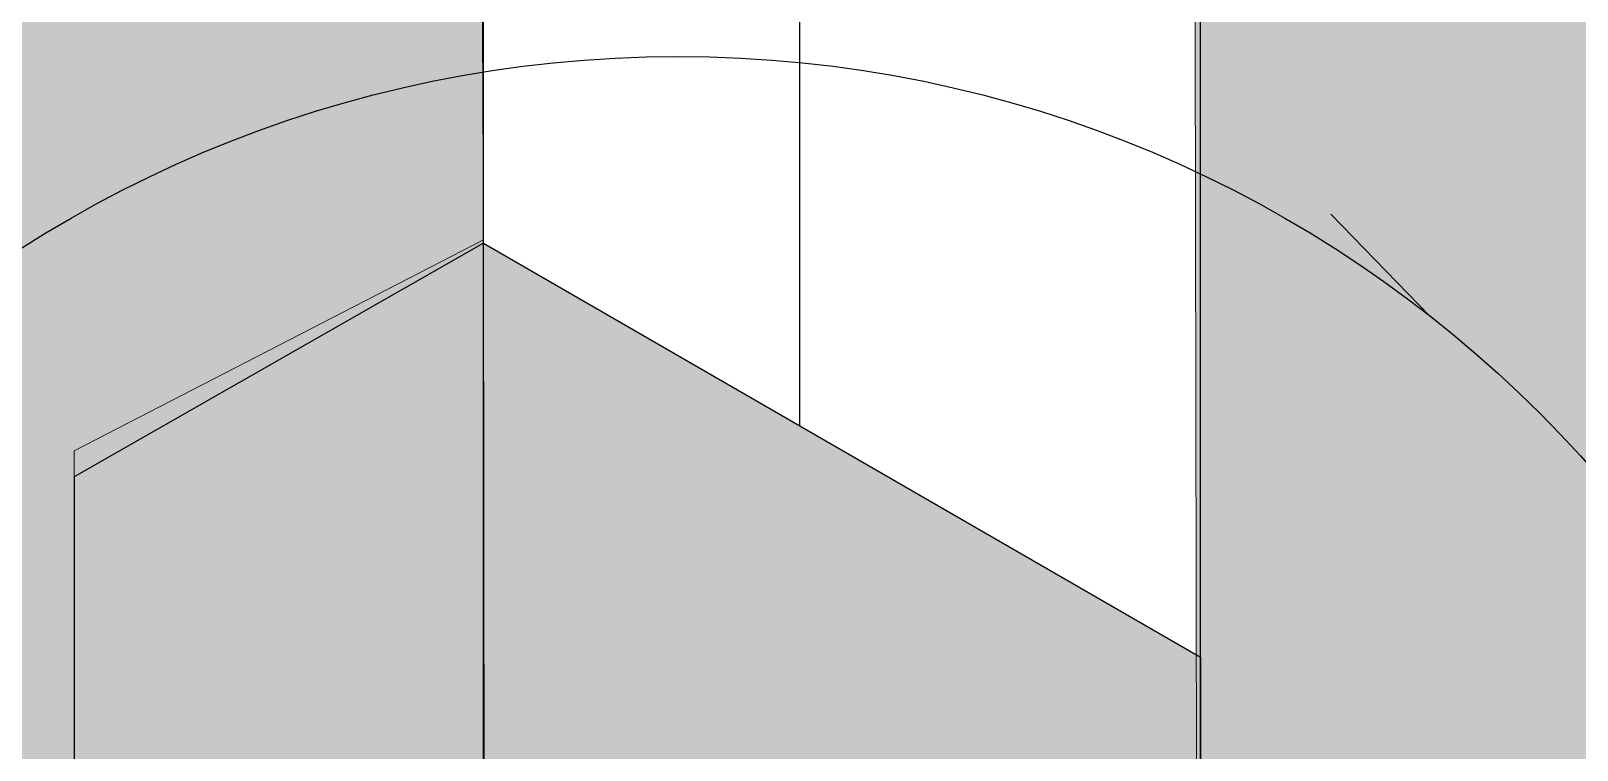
# Model space of a CAD drawing. Extents: x -1337 to 5791, y -3809 to 1769.
# Drawn here: x 1218.08 to 1256.9, y 1190.6 to 1208.65 of the extents above; entities that cross this region are included whole.
import ezdxf

# ---------------------------------------------------------------- set-up
doc = ezdxf.new("R2010")
doc.units = 0
doc.header["$MEASUREMENT"] = 0
doc.linetypes.add('AI-Linetype-48', pattern=[18, 9, -9])
for name, color, linetype, lineweight in [('.ATI-HATCH', 7, 'Continuous', 0), ('G-ANNO-TTLB', 7, 'Continuous', 0), ('Layer 12', 7, 'Continuous', 0), ('TYVEK', 7, 'Continuous', 0)]:
    doc.layers.add(name, color=color, linetype=linetype, lineweight=lineweight)

# ---------------------------------------------------------------- blocks, each defined once
blk = doc.blocks.new('Block_87')
at = {"layer": '.ATI-HATCH', "true_color": 0x808080, "transparency": 33554483}
h = blk.add_hatch(color=8, dxfattribs=at)
h.dxf.hatch_style = 2
edge = h.paths.add_edge_path()
edge.add_spline(control_points=[(1229.445, 1175.247), (1229.445, 1175.247), (1219.17, 1169.461), (1219.17, 1169.461), (1219.17, 1169.461), (1225.377, 1165.87), (1225.377, 1165.87), (1225.377, 1165.87), (1245.699, 1165.87), (1245.699, 1165.87), (1245.699, 1165.87), (1229.445, 1175.247), (1229.445, 1175.247)], knot_values=[0, 0, 0, 0, 1, 1, 1, 2, 2, 2, 3, 3, 3, 4, 4, 4, 4], degree=3, periodic=0)
edge = h.paths.add_edge_path()
edge.add_spline(control_points=[(1229.445, 1203.325), (1229.445, 1203.325), (1219.17, 1197.453), (1219.17, 1197.453), (1219.17, 1197.453), (1219.17, 1169.461), (1219.17, 1169.461), (1219.17, 1169.461), (1229.445, 1175.247), (1229.445, 1175.247), (1229.445, 1175.247), (1229.445, 1203.325), (1229.445, 1203.325)], knot_values=[0, 0, 0, 0, 1, 1, 1, 2, 2, 2, 3, 3, 3, 4, 4, 4, 4], degree=3, periodic=0)
edge.add_line((1229.445, 1203.325), (1229.445, 1203.325))
edge = h.paths.add_edge_path()
edge.add_spline(control_points=[(1245.699, 1165.87), (1245.699, 1165.87), (1225.377, 1165.87), (1225.377, 1165.87), (1225.377, 1165.87), (1246.259, 1153.79), (1246.259, 1153.79), (1246.259, 1153.79), (1256.291, 1159.523), (1256.291, 1159.523), (1256.291, 1159.523), (1256.291, 1159.759), (1256.291, 1159.759), (1256.291, 1159.759), (1245.699, 1165.87), (1245.699, 1165.87)], knot_values=[0, 0, 0, 0, 1, 1, 1, 2, 2, 2, 3, 3, 3, 4, 4, 4, 5, 5, 5, 5], degree=3, periodic=0)
edge.add_line((1245.699, 1165.87), (1245.699, 1165.87))
edge = h.paths.add_edge_path()
edge.add_spline(control_points=[(1256.291, 1165.87), (1256.291, 1165.87), (1245.699, 1165.87), (1245.699, 1165.87), (1245.699, 1165.87), (1256.291, 1159.759), (1256.291, 1159.759), (1256.291, 1159.759), (1256.291, 1165.87), (1256.291, 1165.87)], knot_values=[0, 0, 0, 0, 1, 1, 1, 2, 2, 2, 3, 3, 3, 3], degree=3, periodic=0)
edge.add_line((1256.291, 1165.87), (1256.291, 1165.87))
edge = h.paths.add_edge_path()
edge.add_spline(control_points=[(1247.444, 1180.704), (1247.444, 1180.704), (1247.444, 1192.934), (1247.444, 1192.934), (1247.444, 1192.934), (1229.445, 1203.325), (1229.445, 1203.325), (1229.445, 1203.325), (1229.445, 1175.247), (1229.445, 1175.247), (1229.445, 1175.247), (1245.699, 1165.87), (1245.699, 1165.87), (1245.699, 1165.87), (1256.291, 1165.87), (1256.291, 1165.87), (1256.291, 1165.87), (1256.291, 1175.599), (1256.291, 1175.599), (1256.291, 1175.599), (1247.444, 1180.704), (1247.444, 1180.704)], knot_values=[0, 0, 0, 0, 1, 1, 1, 2, 2, 2, 3, 3, 3, 4, 4, 4, 5, 5, 5, 6, 6, 6, 7, 7, 7, 7], degree=3, periodic=0)
edge.add_line((1247.444, 1180.704), (1247.444, 1180.704))
at = {"layer": '.ATI-HATCH'}
for points, knots in [([(1229.445, 1203.325), (1229.445, 1203.325), (1219.17, 1197.453), (1219.17, 1197.453), (1219.17, 1197.453), (1219.17, 1169.461), (1219.17, 1169.461), (1219.17, 1169.461), (1229.445, 1175.247), (1229.445, 1175.247), (1229.445, 1175.247), (1229.445, 1203.325), (1229.445, 1203.325)], [0, 0, 0, 0, 1, 1, 1, 2, 2, 2, 3, 3, 3, 4, 4, 4, 4]), ([(1247.444, 1180.704), (1247.444, 1180.704), (1247.444, 1192.934), (1247.444, 1192.934), (1247.444, 1192.934), (1229.445, 1203.325), (1229.445, 1203.325), (1229.445, 1203.325), (1229.445, 1175.247), (1229.445, 1175.247), (1229.445, 1175.247), (1245.699, 1165.87), (1245.699, 1165.87), (1245.699, 1165.87), (1256.291, 1165.87), (1256.291, 1165.87), (1256.291, 1165.87), (1256.291, 1175.599), (1256.291, 1175.599), (1256.291, 1175.599), (1247.444, 1180.704), (1247.444, 1180.704)], [0, 0, 0, 0, 1, 1, 1, 2, 2, 2, 3, 3, 3, 4, 4, 4, 5, 5, 5, 6, 6, 6, 7, 7, 7, 7])]:
    blk.add_open_spline(points, degree=3, knots=knots, dxfattribs=at)
for points in [[(1228.899, 1202.862), (1228.899, 1202.862), (1228.899, 1202.862), (1228.899, 1202.862)], [(1226.874, 1201.512), (1226.874, 1201.512), (1226.874, 1201.512), (1226.874, 1201.512)], [(1228.224, 1201.512), (1228.224, 1201.512), (1228.224, 1201.512), (1228.224, 1201.512)], [(1229.574, 1201.512), (1229.574, 1201.512), (1229.574, 1201.512), (1229.574, 1201.512)], [(1230.924, 1201.512), (1230.924, 1201.512), (1230.924, 1201.512), (1230.924, 1201.512)], [(1232.274, 1201.512), (1232.274, 1201.512), (1232.274, 1201.512), (1232.274, 1201.512)], [(1224.849, 1200.162), (1224.849, 1200.162), (1224.849, 1200.162), (1224.849, 1200.162)], [(1226.199, 1200.162), (1226.199, 1200.162), (1226.199, 1200.162), (1226.199, 1200.162)], [(1227.549, 1200.162), (1227.549, 1200.162), (1227.549, 1200.162), (1227.549, 1200.162)], [(1228.899, 1200.162), (1228.899, 1200.162), (1228.899, 1200.162), (1228.899, 1200.162)], [(1230.249, 1200.162), (1230.249, 1200.162), (1230.249, 1200.162), (1230.249, 1200.162)], [(1231.599, 1200.162), (1231.599, 1200.162), (1231.599, 1200.162), (1231.599, 1200.162)], [(1232.949, 1200.162), (1232.949, 1200.162), (1232.949, 1200.162), (1232.949, 1200.162)], [(1234.299, 1200.162), (1234.299, 1200.162), (1234.299, 1200.162), (1234.299, 1200.162)], [(1222.824, 1198.812), (1222.824, 1198.812), (1222.824, 1198.812), (1222.824, 1198.812)], [(1224.174, 1198.812), (1224.174, 1198.812), (1224.174, 1198.812), (1224.174, 1198.812)], [(1225.524, 1198.812), (1225.524, 1198.812), (1225.524, 1198.812), (1225.524, 1198.812)], [(1226.874, 1198.812), (1226.874, 1198.812), (1226.874, 1198.812), (1226.874, 1198.812)], [(1228.224, 1198.812), (1228.224, 1198.812), (1228.224, 1198.812), (1228.224, 1198.812)], [(1229.574, 1198.812), (1229.574, 1198.812), (1229.574, 1198.812), (1229.574, 1198.812)], [(1230.924, 1198.812), (1230.924, 1198.812), (1230.924, 1198.812), (1230.924, 1198.812)], [(1232.274, 1198.812), (1232.274, 1198.812), (1232.274, 1198.812), (1232.274, 1198.812)], [(1233.624, 1198.812), (1233.624, 1198.812), (1233.624, 1198.812), (1233.624, 1198.812)], [(1234.974, 1198.812), (1234.974, 1198.812), (1234.974, 1198.812), (1234.974, 1198.812)], [(1236.324, 1198.812), (1236.324, 1198.812), (1236.324, 1198.812), (1236.324, 1198.812)], [(1219.449, 1197.462), (1219.449, 1197.462), (1219.449, 1197.462), (1219.449, 1197.462)], [(1220.799, 1197.462), (1220.799, 1197.462), (1220.799, 1197.462), (1220.799, 1197.462)], [(1222.149, 1197.462), (1222.149, 1197.462), (1222.149, 1197.462), (1222.149, 1197.462)], [(1223.499, 1197.462), (1223.499, 1197.462), (1223.499, 1197.462), (1223.499, 1197.462)], [(1224.849, 1197.462), (1224.849, 1197.462), (1224.849, 1197.462), (1224.849, 1197.462)], [(1226.199, 1197.462), (1226.199, 1197.462), (1226.199, 1197.462), (1226.199, 1197.462)], [(1227.549, 1197.462), (1227.549, 1197.462), (1227.549, 1197.462), (1227.549, 1197.462)], [(1228.899, 1197.462), (1228.899, 1197.462), (1228.899, 1197.462), (1228.899, 1197.462)], [(1230.249, 1197.462), (1230.249, 1197.462), (1230.249, 1197.462), (1230.249, 1197.462)], [(1231.599, 1197.462), (1231.599, 1197.462), (1231.599, 1197.462), (1231.599, 1197.462)], [(1232.949, 1197.462), (1232.949, 1197.462), (1232.949, 1197.462), (1232.949, 1197.462)], [(1234.299, 1197.462), (1234.299, 1197.462), (1234.299, 1197.462), (1234.299, 1197.462)], [(1235.649, 1197.462), (1235.649, 1197.462), (1235.649, 1197.462), (1235.649, 1197.462)], [(1236.999, 1197.462), (1236.999, 1197.462), (1236.999, 1197.462), (1236.999, 1197.462)], [(1238.349, 1197.462), (1238.349, 1197.462), (1238.349, 1197.462), (1238.349, 1197.462)], [(1220.124, 1196.112), (1220.124, 1196.112), (1220.124, 1196.112), (1220.124, 1196.112)], [(1221.474, 1196.112), (1221.474, 1196.112), (1221.474, 1196.112), (1221.474, 1196.112)], [(1222.824, 1196.112), (1222.824, 1196.112), (1222.824, 1196.112), (1222.824, 1196.112)], [(1224.174, 1196.112), (1224.174, 1196.112), (1224.174, 1196.112), (1224.174, 1196.112)], [(1225.524, 1196.112), (1225.524, 1196.112), (1225.524, 1196.112), (1225.524, 1196.112)], [(1226.874, 1196.112), (1226.874, 1196.112), (1226.874, 1196.112), (1226.874, 1196.112)], [(1228.224, 1196.112), (1228.224, 1196.112), (1228.224, 1196.112), (1228.224, 1196.112)], [(1229.574, 1196.112), (1229.574, 1196.112), (1229.574, 1196.112), (1229.574, 1196.112)], [(1230.924, 1196.112), (1230.924, 1196.112), (1230.924, 1196.112), (1230.924, 1196.112)], [(1232.274, 1196.112), (1232.274, 1196.112), (1232.274, 1196.112), (1232.274, 1196.112)], [(1233.624, 1196.112), (1233.624, 1196.112), (1233.624, 1196.112), (1233.624, 1196.112)], [(1234.974, 1196.112), (1234.974, 1196.112), (1234.974, 1196.112), (1234.974, 1196.112)], [(1236.324, 1196.112), (1236.324, 1196.112), (1236.324, 1196.112), (1236.324, 1196.112)], [(1237.674, 1196.112), (1237.674, 1196.112), (1237.674, 1196.112), (1237.674, 1196.112)], [(1239.024, 1196.112), (1239.024, 1196.112), (1239.024, 1196.112), (1239.024, 1196.112)], [(1240.374, 1196.112), (1240.374, 1196.112), (1240.374, 1196.112), (1240.374, 1196.112)], [(1241.724, 1196.112), (1241.724, 1196.112), (1241.724, 1196.112), (1241.724, 1196.112)], [(1219.449, 1194.762), (1219.449, 1194.762), (1219.449, 1194.762), (1219.449, 1194.762)], [(1220.799, 1194.762), (1220.799, 1194.762), (1220.799, 1194.762), (1220.799, 1194.762)], [(1222.149, 1194.762), (1222.149, 1194.762), (1222.149, 1194.762), (1222.149, 1194.762)], [(1223.499, 1194.762), (1223.499, 1194.762), (1223.499, 1194.762), (1223.499, 1194.762)], [(1224.849, 1194.762), (1224.849, 1194.762), (1224.849, 1194.762), (1224.849, 1194.762)], [(1226.199, 1194.762), (1226.199, 1194.762), (1226.199, 1194.762), (1226.199, 1194.762)], [(1227.549, 1194.762), (1227.549, 1194.762), (1227.549, 1194.762), (1227.549, 1194.762)], [(1228.899, 1194.762), (1228.899, 1194.762), (1228.899, 1194.762), (1228.899, 1194.762)], [(1230.249, 1194.762), (1230.249, 1194.762), (1230.249, 1194.762), (1230.249, 1194.762)], [(1231.599, 1194.762), (1231.599, 1194.762), (1231.599, 1194.762), (1231.599, 1194.762)], [(1232.949, 1194.762), (1232.949, 1194.762), (1232.949, 1194.762), (1232.949, 1194.762)], [(1234.299, 1194.762), (1234.299, 1194.762), (1234.299, 1194.762), (1234.299, 1194.762)], [(1235.649, 1194.762), (1235.649, 1194.762), (1235.649, 1194.762), (1235.649, 1194.762)], [(1236.999, 1194.762), (1236.999, 1194.762), (1236.999, 1194.762), (1236.999, 1194.762)], [(1238.349, 1194.762), (1238.349, 1194.762), (1238.349, 1194.762), (1238.349, 1194.762)], [(1239.699, 1194.762), (1239.699, 1194.762), (1239.699, 1194.762), (1239.699, 1194.762)], [(1241.049, 1194.762), (1241.049, 1194.762), (1241.049, 1194.762), (1241.049, 1194.762)], [(1242.399, 1194.762), (1242.399, 1194.762), (1242.399, 1194.762), (1242.399, 1194.762)], [(1243.749, 1194.762), (1243.749, 1194.762), (1243.749, 1194.762), (1243.749, 1194.762)], [(1220.124, 1193.412), (1220.124, 1193.412), (1220.124, 1193.412), (1220.124, 1193.412)], [(1221.474, 1193.412), (1221.474, 1193.412), (1221.474, 1193.412), (1221.474, 1193.412)], [(1222.824, 1193.412), (1222.824, 1193.412), (1222.824, 1193.412), (1222.824, 1193.412)], [(1224.174, 1193.412), (1224.174, 1193.412), (1224.174, 1193.412), (1224.174, 1193.412)], [(1225.524, 1193.412), (1225.524, 1193.412), (1225.524, 1193.412), (1225.524, 1193.412)], [(1226.874, 1193.412), (1226.874, 1193.412), (1226.874, 1193.412), (1226.874, 1193.412)], [(1228.224, 1193.412), (1228.224, 1193.412), (1228.224, 1193.412), (1228.224, 1193.412)], [(1229.574, 1193.412), (1229.574, 1193.412), (1229.574, 1193.412), (1229.574, 1193.412)], [(1230.924, 1193.412), (1230.924, 1193.412), (1230.924, 1193.412), (1230.924, 1193.412)], [(1232.274, 1193.412), (1232.274, 1193.412), (1232.274, 1193.412), (1232.274, 1193.412)], [(1233.624, 1193.412), (1233.624, 1193.412), (1233.624, 1193.412), (1233.624, 1193.412)], [(1234.974, 1193.412), (1234.974, 1193.412), (1234.974, 1193.412), (1234.974, 1193.412)], [(1236.324, 1193.412), (1236.324, 1193.412), (1236.324, 1193.412), (1236.324, 1193.412)], [(1237.674, 1193.412), (1237.674, 1193.412), (1237.674, 1193.412), (1237.674, 1193.412)], [(1239.024, 1193.412), (1239.024, 1193.412), (1239.024, 1193.412), (1239.024, 1193.412)], [(1240.374, 1193.412), (1240.374, 1193.412), (1240.374, 1193.412), (1240.374, 1193.412)], [(1241.724, 1193.412), (1241.724, 1193.412), (1241.724, 1193.412), (1241.724, 1193.412)], [(1243.074, 1193.412), (1243.074, 1193.412), (1243.074, 1193.412), (1243.074, 1193.412)], [(1244.424, 1193.412), (1244.424, 1193.412), (1244.424, 1193.412), (1244.424, 1193.412)], [(1245.774, 1193.412), (1245.774, 1193.412), (1245.774, 1193.412), (1245.774, 1193.412)], [(1219.449, 1192.062), (1219.449, 1192.062), (1219.449, 1192.062), (1219.449, 1192.062)], [(1220.799, 1192.062), (1220.799, 1192.062), (1220.799, 1192.062), (1220.799, 1192.062)], [(1222.149, 1192.062), (1222.149, 1192.062), (1222.149, 1192.062), (1222.149, 1192.062)], [(1223.499, 1192.062), (1223.499, 1192.062), (1223.499, 1192.062), (1223.499, 1192.062)], [(1224.849, 1192.062), (1224.849, 1192.062), (1224.849, 1192.062), (1224.849, 1192.062)], [(1226.199, 1192.062), (1226.199, 1192.062), (1226.199, 1192.062), (1226.199, 1192.062)], [(1227.549, 1192.062), (1227.549, 1192.062), (1227.549, 1192.062), (1227.549, 1192.062)], [(1228.899, 1192.062), (1228.899, 1192.062), (1228.899, 1192.062), (1228.899, 1192.062)], [(1230.249, 1192.062), (1230.249, 1192.062), (1230.249, 1192.062), (1230.249, 1192.062)], [(1231.599, 1192.062), (1231.599, 1192.062), (1231.599, 1192.062), (1231.599, 1192.062)], [(1232.949, 1192.062), (1232.949, 1192.062), (1232.949, 1192.062), (1232.949, 1192.062)], [(1234.299, 1192.062), (1234.299, 1192.062), (1234.299, 1192.062), (1234.299, 1192.062)], [(1235.649, 1192.062), (1235.649, 1192.062), (1235.649, 1192.062), (1235.649, 1192.062)], [(1236.999, 1192.062), (1236.999, 1192.062), (1236.999, 1192.062), (1236.999, 1192.062)], [(1238.349, 1192.062), (1238.349, 1192.062), (1238.349, 1192.062), (1238.349, 1192.062)], [(1239.699, 1192.062), (1239.699, 1192.062), (1239.699, 1192.062), (1239.699, 1192.062)], [(1241.049, 1192.062), (1241.049, 1192.062), (1241.049, 1192.062), (1241.049, 1192.062)], [(1242.399, 1192.062), (1242.399, 1192.062), (1242.399, 1192.062), (1242.399, 1192.062)], [(1243.749, 1192.062), (1243.749, 1192.062), (1243.749, 1192.062), (1243.749, 1192.062)], [(1245.099, 1192.062), (1245.099, 1192.062), (1245.099, 1192.062), (1245.099, 1192.062)], [(1246.449, 1192.062), (1246.449, 1192.062), (1246.449, 1192.062), (1246.449, 1192.062)], [(1220.124, 1190.712), (1220.124, 1190.712), (1220.124, 1190.712), (1220.124, 1190.712)], [(1221.474, 1190.712), (1221.474, 1190.712), (1221.474, 1190.712), (1221.474, 1190.712)], [(1222.824, 1190.712), (1222.824, 1190.712), (1222.824, 1190.712), (1222.824, 1190.712)], [(1224.174, 1190.712), (1224.174, 1190.712), (1224.174, 1190.712), (1224.174, 1190.712)], [(1225.524, 1190.712), (1225.524, 1190.712), (1225.524, 1190.712), (1225.524, 1190.712)], [(1226.874, 1190.712), (1226.874, 1190.712), (1226.874, 1190.712), (1226.874, 1190.712)], [(1228.224, 1190.712), (1228.224, 1190.712), (1228.224, 1190.712), (1228.224, 1190.712)], [(1229.574, 1190.712), (1229.574, 1190.712), (1229.574, 1190.712), (1229.574, 1190.712)], [(1230.924, 1190.712), (1230.924, 1190.712), (1230.924, 1190.712), (1230.924, 1190.712)], [(1232.274, 1190.712), (1232.274, 1190.712), (1232.274, 1190.712), (1232.274, 1190.712)], [(1233.624, 1190.712), (1233.624, 1190.712), (1233.624, 1190.712), (1233.624, 1190.712)], [(1234.974, 1190.712), (1234.974, 1190.712), (1234.974, 1190.712), (1234.974, 1190.712)], [(1236.324, 1190.712), (1236.324, 1190.712), (1236.324, 1190.712), (1236.324, 1190.712)], [(1237.674, 1190.712), (1237.674, 1190.712), (1237.674, 1190.712), (1237.674, 1190.712)], [(1239.024, 1190.712), (1239.024, 1190.712), (1239.024, 1190.712), (1239.024, 1190.712)], [(1240.374, 1190.712), (1240.374, 1190.712), (1240.374, 1190.712), (1240.374, 1190.712)], [(1241.724, 1190.712), (1241.724, 1190.712), (1241.724, 1190.712), (1241.724, 1190.712)], [(1243.074, 1190.712), (1243.074, 1190.712), (1243.074, 1190.712), (1243.074, 1190.712)], [(1244.424, 1190.712), (1244.424, 1190.712), (1244.424, 1190.712), (1244.424, 1190.712)], [(1245.774, 1190.712), (1245.774, 1190.712), (1245.774, 1190.712), (1245.774, 1190.712)], [(1247.124, 1190.712), (1247.124, 1190.712), (1247.124, 1190.712), (1247.124, 1190.712)]]:
    blk.add_open_spline(points, degree=3, dxfattribs=at)

msp = doc.modelspace()

# ---------------------------------------------------------------- hatches: boundary and pattern name
at = {"layer": 'G-ANNO-TTLB', "true_color": 0xff00ff, "transparency": 33554687}
h = msp.add_hatch(color=6, dxfattribs=at)
edge = h.paths.add_edge_path()
edge.add_spline(control_points=[(1773.018, -796.5), (1773.018, -796.5), (-1156.5, -796.5), (-1156.5, -796.5), (-1156.5, -796.5), (-1156.5, 1660.5), (-1156.5, 1660.5), (-1156.5, 1660.5), (1773.018, 1660.5), (1773.018, 1660.5), (1773.018, 1660.5), (1773.018, -796.5), (1773.018, -796.5)], knot_values=[0, 0, 0, 0, 1, 1, 1, 2, 2, 2, 3, 3, 3, 4, 4, 4, 4], degree=3, periodic=0)
edge = h.paths.add_edge_path()
edge.add_spline(control_points=[(-1147.5, 1651.5), (-1147.5, 1651.5), (-1147.5, -787.5), (-1147.5, -787.5), (-1147.5, -787.5), (1764.018, -787.5), (1764.018, -787.5), (1764.018, -787.5), (1764.018, 1651.5), (1764.018, 1651.5), (1764.018, 1651.5), (-1147.5, 1651.5), (-1147.5, 1651.5)], knot_values=[0, 0, 0, 0, 1, 1, 1, 2, 2, 2, 3, 3, 3, 4, 4, 4, 4], degree=3, periodic=0)
edge.add_line((-1147.5, 1651.5), (-1147.5, 1651.5))
at = {"layer": 'Layer 12', "true_color": 0x808080, "transparency": 33554495}
h = msp.add_hatch(color=8, dxfattribs=at)
h.dxf.hatch_style = 2
h.paths.add_polyline_path([(1219.17, 1197.453), (1219.17, 1169.461), (1195.689, 1156.802), (1195.759, 1327.829), (1228.961, 1308.22), (1229.445, 1203.325)])
h = msp.add_hatch(color=8, dxfattribs=at)
h.dxf.hatch_style = 2
h.paths.add_polyline_path([(1263.652, 1190.474), (1247.361, 1180.656), (1247.152, 1297.051), (1263.949, 1287.579)])
at = {"layer": 'Layer 12', "true_color": 0x808080, "transparency": 33554457}
h = msp.add_hatch(color=8, dxfattribs=at)
h.dxf.hatch_style = 2
h.paths.add_polyline_path([(1229.481, 1175.018), (1219.205, 1169.727), (1219.17, 1198.11), (1229.445, 1203.401)])

# ---------------------------------------------------------------- linework, layer by layer
at = {"layer": 'G-ANNO-TTLB'}
for points in [[(1773.018, -796.5), (1773.018, -796.5), (-1156.5, -796.5), (-1156.5, -796.5), (-1156.5, -796.5), (-1156.5, 1660.5), (-1156.5, 1660.5), (-1156.5, 1660.5), (1773.018, 1660.5), (1773.018, 1660.5), (1773.018, 1660.5), (1773.018, -796.5), (1773.018, -796.5)], [(-1147.5, 1651.5), (-1147.5, 1651.5), (-1147.5, -787.5), (-1147.5, -787.5), (-1147.5, -787.5), (1764.018, -787.5), (1764.018, -787.5), (1764.018, -787.5), (1764.018, 1651.5), (1764.018, 1651.5), (1764.018, 1651.5), (-1147.5, 1651.5), (-1147.5, 1651.5)]]:
    msp.add_open_spline(points, degree=3, knots=[0, 0, 0, 0, 1, 1, 1, 2, 2, 2, 3, 3, 3, 4, 4, 4, 4], dxfattribs=at)
at = {"layer": 'Layer 12'}
for points in [[(1219.17, 1197.453), (1219.17, 1169.461), (1195.689, 1156.802), (1195.759, 1327.829), (1228.961, 1308.22), (1229.445, 1203.325)], [(1263.652, 1190.474), (1247.361, 1180.656), (1247.152, 1297.051), (1263.949, 1287.579)], [(1229.481, 1175.018), (1219.205, 1169.727), (1219.17, 1198.11), (1229.445, 1203.401)]]:
    msp.add_lwpolyline(points, close=True, dxfattribs=at)
at = {"layer": 'TYVEK', "color": 18, "linetype": 'AI-Linetype-48', "lineweight": 25, "true_color": 0x000000}
msp.add_line((1062.818, 1397.941), (1253.199, 1201.489), dxfattribs=at)
at = {"layer": 'TYVEK', "color": 18, "lineweight": 25, "true_color": 0x000000}
for p, q in [((1229.445, 1203.325), (1229.445, 1308.258)), ((1237.385, 1198.741), (1237.385, 1303.605)), ((1247.444, 1180.704), (1247.444, 1297.71))]:
    msp.add_line(p, q, dxfattribs=at)
at = {"layer": 'TYVEK', "color": 4, "lineweight": 25, "true_color": 0x00ffff}
for p, q in [((1229.445, 1203.325), (1219.17, 1197.453)), ((1229.445, 1203.325), (1247.444, 1192.934)), ((1229.445, 1175.247), (1229.445, 1203.325)), ((1219.17, 1197.453), (1219.17, 1169.461)), ((1247.444, 1192.934), (1247.444, 1180.704))]:
    msp.add_line(p, q, dxfattribs=at)
at = {"layer": 'TYVEK', "color": 18, "lineweight": 25, "true_color": 0x000000}
msp.add_circle((1234.327, 1177.4), 30.608, dxfattribs=at)

# ---------------------------------------------------------------- block references
at = {"layer": '.ATI-HATCH'}
msp.add_blockref('Block_87', (0, 0), dxfattribs=at)

doc.saveas('drawing.dxf')
